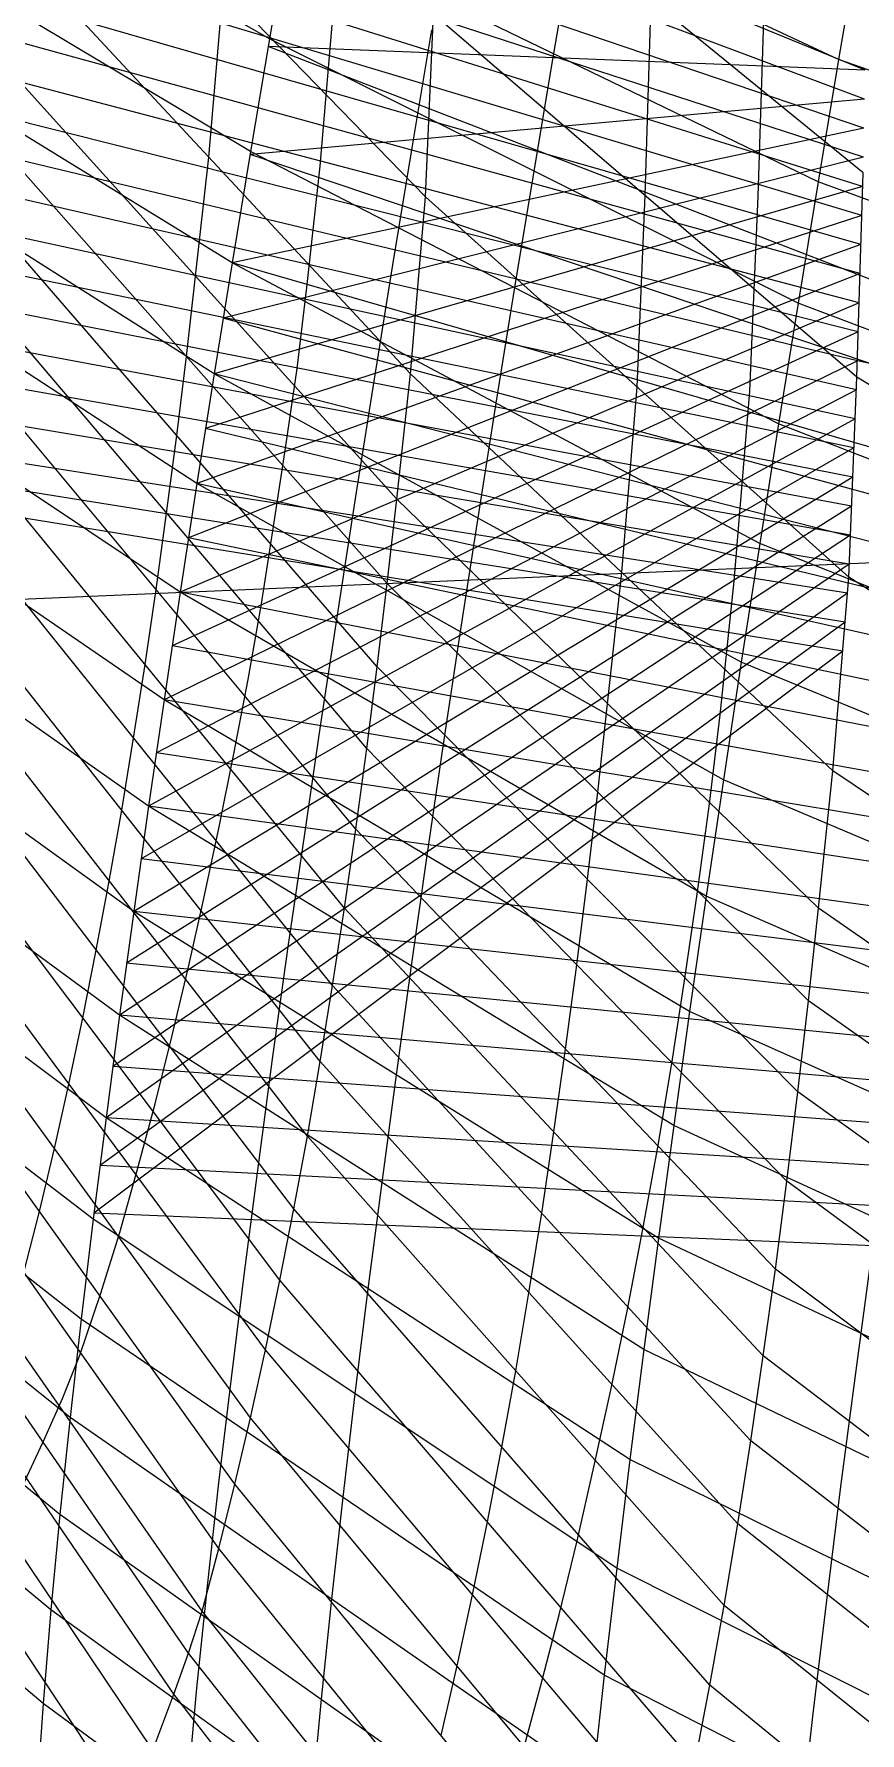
# Model space of a CAD drawing. Extents: x -530 to 530, y -2 to 255.
# Drawn here: x -499.99 to -485.3, y 127.03 to 157.24 of the extents above; entities that cross this region are included whole.
import ezdxf

# ---------------------------------------------------------------- set-up
doc = ezdxf.new("R2010")
doc.units = 0
doc.header["$MEASUREMENT"] = 0
doc.layers.add('default', color=7, linetype='Continuous')

msp = doc.modelspace()

# ---------------------------------------------------------------- linework, layer by layer
at = {"layer": 'default', "color": 3, "linetype": 'Continuous'}
for p, q in [((-485.213, 156.602, 252.005), (-511.214, 167.265, 256.37)), ((-485.223, 156.085, 252.04), (-511.455, 165.916, 256.355)), ((-485.234, 155.568, 252.075), (-511.696, 164.567, 256.341)), ((-485.244, 155.051, 252.109), (-511.84, 163.736, 256.333)), ((-485.257, 154.534, 252.143), (-511.984, 162.905, 256.326)), ((-485.272, 154.017, 252.175), (-512.124, 162.082, 256.321)), ((-493.028, 154.35, 266.517), (-500.215, 161.737, 279.706)), ((-485.288, 153.5, 252.206), (-512.264, 161.258, 256.316)), ((-485.25, 154.776, 252.128), (-492.781, 160.921, 266.124)), ((-485.304, 152.983, 252.238), (-512.399, 160.442, 256.312)), ((-485.319, 152.466, 252.27), (-512.535, 159.626, 256.308)), ((-485.335, 151.949, 252.302), (-512.665, 158.819, 256.306)), ((-493.294, 151.202, 266.63), (-500.464, 158.906, 279.819)), ((-485.35, 151.433, 252.334), (-512.795, 158.012, 256.304)), ((-493.028, 154.35, 266.517), (-492.887, 157.598, 266.332)), ((-485.359, 151.14, 252.352), (-492.887, 157.598, 266.332)), ((-485.368, 150.916, 252.364), (-512.92, 157.213, 256.304)), ((-493.538, 148.97, 266.684), (-500.691, 156.899, 279.878)), ((-465.328, 145.227, 224.291), (-495.824, 157.024, 224.74)), ((-485.389, 150.399, 252.393), (-513.045, 156.414, 256.304)), ((-485.411, 149.883, 252.421), (-513.166, 155.625, 256.306)), ((-493.708, 147.47, 266.716), (-500.849, 155.55, 279.915)), ((-465.337, 144.71, 224.325), (-496.144, 155.098, 224.683)), ((-485.432, 149.366, 252.45), (-513.286, 154.835, 256.307)), ((-485.359, 151.14, 252.352), (-485.25, 154.776, 252.128)), ((-493.885, 145.992, 266.744), (-501.014, 154.22, 279.947)), ((-493.294, 151.202, 266.63), (-493.028, 154.35, 266.517)), ((-485.505, 147.585, 252.548), (-493.028, 154.35, 266.517)), ((-485.453, 148.85, 252.478), (-513.401, 154.055, 256.311)), ((-485.474, 148.333, 252.507), (-513.516, 153.274, 256.315)), ((-494.071, 144.536, 266.765), (-501.187, 152.912, 279.974)), ((-465.346, 144.192, 224.359), (-496.464, 153.172, 224.626)), ((-485.496, 147.817, 252.535), (-513.625, 152.504, 256.321)), ((-465.357, 143.675, 224.391), (-496.623, 152.188, 224.6)), ((-485.528, 147.301, 252.557), (-513.734, 151.733, 256.326)), ((-494.265, 143.107, 266.78), (-501.367, 151.627, 279.996)), ((-485.57, 146.785, 252.574), (-513.794, 151.295, 256.331)), ((-465.371, 143.158, 224.422), (-496.781, 151.203, 224.574)), ((-493.538, 148.97, 266.684), (-493.294, 151.202, 266.63)), ((-485.785, 144.14, 252.659), (-493.294, 151.202, 266.63)), ((-485.505, 147.585, 252.548), (-485.359, 151.14, 252.352)), ((-475.599, 145.159, 238.869), (-485.359, 151.14, 252.352)), ((-485.612, 146.27, 252.59), (-513.854, 150.856, 256.335)), ((-494.467, 141.702, 266.789), (-501.556, 150.363, 280.013)), ((-465.385, 142.641, 224.453), (-496.935, 150.227, 224.55)), ((-465.399, 142.124, 224.483), (-497.089, 149.251, 224.527)), ((-494.678, 140.323, 266.791), (-501.752, 149.124, 280.025)), ((-493.708, 147.47, 266.716), (-493.538, 148.97, 266.684)), ((-486.042, 141.697, 252.705), (-493.538, 148.97, 266.684)), ((-465.413, 141.607, 224.514), (-497.238, 148.285, 224.506)), ((-494.898, 138.972, 266.787), (-501.956, 147.909, 280.031)), ((-493.885, 145.992, 266.744), (-493.708, 147.47, 266.716)), ((-486.221, 140.054, 252.732), (-493.708, 147.47, 266.716)), ((-485.785, 144.14, 252.659), (-485.505, 147.585, 252.548)), ((-475.75, 141.315, 239.073), (-485.505, 147.585, 252.548)), ((-465.427, 141.09, 224.545), (-497.386, 147.319, 224.485)), ((-495.127, 137.647, 266.776), (-502.169, 146.718, 280.032)), ((-465.44, 140.573, 224.575), (-497.53, 146.363, 224.467)), ((-494.071, 144.536, 266.765), (-493.885, 145.992, 266.744)), ((-486.408, 138.436, 252.753), (-493.885, 145.992, 266.744)), ((-495.367, 136.351, 266.758), (-502.391, 145.553, 280.026)), ((-465.454, 140.056, 224.606), (-497.673, 145.406, 224.448)), ((-465.47, 139.539, 224.635), (-497.81, 144.46, 224.433)), ((-494.265, 143.107, 266.78), (-494.071, 144.536, 266.765)), ((-486.604, 136.842, 252.767), (-494.071, 144.536, 266.765)), ((-495.615, 135.083, 266.733), (-502.621, 144.413, 280.015)), ((-486.042, 141.697, 252.705), (-485.785, 144.14, 252.659)), ((-476.04, 137.59, 239.176), (-485.785, 144.14, 252.659)), ((-465.489, 139.022, 224.662), (-497.948, 143.513, 224.418)), ((-495.871, 133.845, 266.702), (-502.859, 143.3, 279.998)), ((-494.467, 141.702, 266.789), (-494.265, 143.107, 266.78)), ((-486.809, 135.278, 252.773), (-494.265, 143.107, 266.78)), ((-465.508, 138.506, 224.689), (-498.08, 142.578, 224.405)), ((-496.139, 132.637, 266.662), (-503.107, 142.214, 279.975)), ((-494.678, 140.323, 266.791), (-494.467, 141.702, 266.789)), ((-487.023, 133.739, 252.772), (-494.467, 141.702, 266.789)), ((-486.221, 140.054, 252.732), (-486.042, 141.697, 252.705)), ((-476.307, 134.947, 239.21), (-486.042, 141.697, 252.705)), ((-465.528, 137.989, 224.716), (-498.213, 141.643, 224.392)), ((-496.416, 131.459, 266.616), (-503.364, 141.155, 279.946)), ((-465.547, 137.472, 224.742), (-498.339, 140.719, 224.383)), ((-494.898, 138.972, 266.787), (-494.678, 140.323, 266.791)), ((-487.246, 132.23, 252.763), (-494.678, 140.323, 266.791)), ((-496.701, 130.313, 266.563), (-503.628, 140.126, 279.911)), ((-486.408, 138.436, 252.753), (-486.221, 140.054, 252.732)), ((-476.493, 133.171, 239.229), (-486.221, 140.054, 252.732)), ((-465.566, 136.956, 224.769), (-498.465, 139.794, 224.373)), ((-496.997, 129.198, 266.502), (-503.902, 139.124, 279.87)), ((-465.585, 136.439, 224.796), (-498.585, 138.882, 224.367)), ((-495.127, 137.647, 266.776), (-494.898, 138.972, 266.787)), ((-487.478, 130.75, 252.748), (-494.898, 138.972, 266.787)), ((-497.239, 128.45, 266.439), (-504.126, 138.452, 279.825)), ((-486.604, 136.842, 252.767), (-486.408, 138.436, 252.753)), ((-476.687, 131.42, 239.24), (-486.408, 138.436, 252.753)), ((-497.502, 127.72, 266.364), (-504.37, 137.797, 279.77)), ((-465.604, 135.922, 224.823), (-498.705, 137.97, 224.36)), ((-495.367, 136.351, 266.758), (-495.127, 137.647, 266.776)), ((-487.721, 129.299, 252.723), (-495.127, 137.647, 266.776)), ((-497.873, 126.726, 266.256), (-504.713, 136.904, 279.69)), ((-465.631, 135.406, 224.844), (-498.812, 137.121, 224.357)), ((-486.809, 135.278, 252.773), (-486.604, 136.842, 252.767)), ((-476.891, 129.697, 239.242), (-486.604, 136.842, 252.767)), ((-465.669, 134.89, 224.857), (-498.92, 136.273, 224.354)), ((-495.615, 135.083, 266.733), (-495.367, 136.351, 266.758)), ((-487.974, 127.88, 252.691), (-495.367, 136.351, 266.758)), ((-498.286, 125.666, 266.133), (-505.094, 135.952, 279.598)), ((-495.871, 133.845, 266.702), (-495.615, 135.083, 266.733)), ((-488.237, 126.491, 252.65), (-495.615, 135.083, 266.733)), ((-487.023, 133.739, 252.772), (-486.809, 135.278, 252.773)), ((-477.103, 128.004, 239.237), (-486.809, 135.278, 252.773)), ((-496.139, 132.637, 266.662), (-495.871, 133.845, 266.702)), ((-488.509, 125.135, 252.602), (-495.871, 133.845, 266.702)), ((-487.246, 132.23, 252.763), (-487.023, 133.739, 252.772)), ((-477.326, 126.34, 239.222), (-487.023, 133.739, 252.772)), ((-496.416, 131.459, 266.616), (-496.139, 132.637, 266.662)), ((-488.792, 123.812, 252.544), (-496.139, 132.637, 266.662)), ((-487.478, 130.75, 252.748), (-487.246, 132.23, 252.763)), ((-477.558, 124.707, 239.2), (-487.246, 132.23, 252.763)), ((-496.701, 130.313, 266.563), (-496.416, 131.459, 266.616)), ((-489.085, 122.521, 252.479), (-496.416, 131.459, 266.616)), ((-487.721, 129.299, 252.723), (-487.478, 130.75, 252.748)), ((-477.799, 123.106, 239.168), (-487.478, 130.75, 252.748)), ((-496.997, 129.198, 266.502), (-496.701, 130.313, 266.563)), ((-489.388, 121.267, 252.405), (-496.701, 130.313, 266.563)), ((-497.239, 128.45, 266.439), (-496.997, 129.198, 266.502)), ((-489.701, 120.045, 252.323), (-496.997, 129.198, 266.502)), ((-487.974, 127.88, 252.691), (-487.721, 129.299, 252.723)), ((-478.052, 121.537, 239.127), (-487.721, 129.299, 252.723)), ((-497.502, 127.72, 266.364), (-497.239, 128.45, 266.439)), ((-489.958, 119.225, 252.24), (-497.239, 128.45, 266.439)), ((-488.237, 126.491, 252.65), (-487.974, 127.88, 252.691)), ((-478.315, 120.001, 239.076), (-487.974, 127.88, 252.691)), ((-497.873, 126.726, 266.256), (-497.502, 127.72, 266.364)), ((-490.238, 118.425, 252.144), (-497.502, 127.72, 266.364))]:
    msp.add_line(p, q, dxfattribs=at)
at = {"layer": 'default', "color": 5, "linetype": 'Continuous'}
for p, q in [((-495.801, 157.159, 224.745), (-504.736, 162.34, 240.423)), ((-485.686, 156.79, 208.654), (-495.104, 161.204, 224.881)), ((-496.137, 155.157, 224.683), (-505.058, 160.49, 240.384)), ((-495.457, 159.174, 224.81), (-495.801, 157.159, 224.745)), ((-486.05, 154.615, 208.562), (-495.457, 159.174, 224.81)), ((-485.313, 158.977, 208.752), (-485.686, 156.79, 208.654)), ((-496.464, 153.172, 224.626), (-505.373, 158.656, 240.349)), ((-495.801, 157.159, 224.745), (-496.137, 155.157, 224.683)), ((-486.404, 152.455, 208.476), (-495.801, 157.159, 224.745)), ((-496.781, 151.203, 224.574), (-505.678, 156.835, 240.318)), ((-485.686, 156.79, 208.654), (-486.05, 154.615, 208.562)), ((-474.238, 152.759, 192.922), (-485.686, 156.79, 208.654)), ((-497.089, 149.251, 224.527), (-505.974, 155.031, 240.292)), ((-496.137, 155.157, 224.683), (-496.464, 153.172, 224.626)), ((-486.75, 150.311, 208.394), (-496.137, 155.157, 224.683)), ((-486.05, 154.615, 208.562), (-486.404, 152.455, 208.476)), ((-474.61, 150.447, 192.808), (-486.05, 154.615, 208.562)), ((-497.386, 147.319, 224.485), (-506.26, 153.245, 240.269)), ((-496.464, 153.172, 224.626), (-496.781, 151.203, 224.574)), ((-487.087, 148.184, 208.318), (-496.464, 153.172, 224.626)), ((-486.404, 152.455, 208.476), (-486.75, 150.311, 208.394)), ((-474.972, 148.151, 192.7), (-486.404, 152.455, 208.476)), ((-497.673, 145.406, 224.448), (-506.535, 151.477, 240.251)), ((-496.781, 151.203, 224.574), (-497.089, 149.251, 224.527)), ((-487.414, 146.074, 208.248), (-496.781, 151.203, 224.574)), ((-486.75, 150.311, 208.394), (-487.087, 148.184, 208.318)), ((-475.324, 145.872, 192.599), (-486.75, 150.311, 208.394)), ((-497.948, 143.513, 224.418), (-506.8, 149.727, 240.238)), ((-497.089, 149.251, 224.527), (-497.386, 147.319, 224.485)), ((-487.731, 143.983, 208.183), (-497.089, 149.251, 224.527)), ((-487.087, 148.184, 208.318), (-487.414, 146.074, 208.248)), ((-475.668, 143.611, 192.503), (-487.087, 148.184, 208.318)), ((-498.213, 141.643, 224.392), (-507.055, 147.999, 240.229)), ((-497.386, 147.319, 224.485), (-497.673, 145.406, 224.448)), ((-488.037, 141.912, 208.125), (-497.386, 147.319, 224.485)), ((-498.465, 139.794, 224.373), (-507.298, 146.29, 240.225)), ((-487.414, 146.074, 208.248), (-487.731, 143.983, 208.183)), ((-476.001, 141.369, 192.414), (-487.414, 146.074, 208.248)), ((-497.673, 145.406, 224.448), (-497.948, 143.513, 224.418)), ((-488.332, 139.863, 208.073), (-497.673, 145.406, 224.448)), ((-498.705, 137.97, 224.36), (-507.528, 144.603, 240.226)), ((-487.731, 143.983, 208.183), (-488.037, 141.912, 208.125)), ((-476.324, 139.146, 192.332), (-487.731, 143.983, 208.183)), ((-497.948, 143.513, 224.418), (-498.213, 141.643, 224.392)), ((-488.615, 137.835, 208.027), (-497.948, 143.513, 224.418)), ((-498.933, 136.167, 224.353), (-507.748, 142.937, 240.232)), ((-488.037, 141.912, 208.125), (-488.332, 139.863, 208.073)), ((-476.636, 136.945, 192.256), (-488.037, 141.912, 208.125)), ((-498.213, 141.643, 224.392), (-498.465, 139.794, 224.373)), ((-488.888, 135.832, 207.988), (-498.213, 141.643, 224.392)), ((-499.147, 134.392, 224.353), (-507.954, 141.295, 240.244)), ((-499.346, 132.642, 224.361), (-508.145, 139.677, 240.262)), ((-498.465, 139.794, 224.373), (-498.705, 137.97, 224.36)), ((-489.148, 133.851, 207.956), (-498.465, 139.794, 224.373)), ((-488.332, 139.863, 208.073), (-488.615, 137.835, 208.027)), ((-476.937, 134.767, 192.188), (-488.332, 139.863, 208.073)), ((-499.525, 130.919, 224.38), (-508.318, 138.084, 240.288)), ((-498.705, 137.97, 224.36), (-498.933, 136.167, 224.353)), ((-489.394, 131.896, 207.932), (-498.705, 137.97, 224.36)), ((-488.615, 137.835, 208.027), (-488.888, 135.832, 207.988)), ((-477.226, 132.612, 192.128), (-488.615, 137.835, 208.027)), ((-499.686, 129.222, 224.408), (-508.473, 136.515, 240.324)), ((-498.933, 136.167, 224.353), (-499.147, 134.392, 224.353)), ((-489.629, 129.965, 207.914), (-498.933, 136.167, 224.353)), ((-488.888, 135.832, 207.988), (-489.148, 133.851, 207.956)), ((-477.503, 130.482, 192.074), (-488.888, 135.832, 207.988)), ((-499.824, 127.555, 224.45), (-508.606, 134.974, 240.369)), ((-499.147, 134.392, 224.353), (-499.346, 132.642, 224.361)), ((-489.849, 128.063, 207.904), (-499.147, 134.392, 224.353)), ((-489.148, 133.851, 207.956), (-489.394, 131.896, 207.932)), ((-477.768, 128.377, 192.029), (-489.148, 133.851, 207.956)), ((-499.346, 132.642, 224.361), (-499.525, 130.919, 224.38)), ((-490.053, 126.189, 207.904), (-499.346, 132.642, 224.361)), ((-489.394, 131.896, 207.932), (-489.629, 129.965, 207.914)), ((-478.019, 126.299, 191.993), (-489.394, 131.896, 207.932)), ((-499.525, 130.919, 224.38), (-499.686, 129.222, 224.408)), ((-490.238, 124.343, 207.916), (-499.525, 130.919, 224.38)), ((-489.629, 129.965, 207.914), (-489.849, 128.063, 207.904)), ((-478.258, 124.248, 191.964), (-489.629, 129.965, 207.914)), ((-499.686, 129.222, 224.408), (-499.824, 127.555, 224.45)), ((-490.403, 122.525, 207.94), (-499.686, 129.222, 224.408)), ((-489.849, 128.063, 207.904), (-490.053, 126.189, 207.904)), ((-478.482, 122.227, 191.944), (-489.849, 128.063, 207.904)), ((-499.824, 127.555, 224.45), (-499.94, 125.915, 224.503)), ((-490.544, 120.739, 207.978), (-499.824, 127.555, 224.45))]:
    msp.add_line(p, q, dxfattribs=at)
at = {"layer": 'default', "color": 7, "linetype": 'Continuous'}
for p, q in [((-490.395, 158.997, 216.768), (-490.754, 156.895, 216.686)), ((-496.879, 155.054, 273.225), (-496.621, 158.043, 273.111)), ((-489.123, 154.369, 259.342), (-489.016, 157.849, 259.126)), ((-490.754, 156.895, 216.686), (-491.103, 154.807, 216.61)), ((-497.114, 152.935, 273.281), (-496.879, 155.054, 273.225)), ((-491.103, 154.807, 216.61), (-491.444, 152.734, 216.539)), ((-489.267, 150.967, 259.532), (-489.123, 154.369, 259.342)), ((-497.278, 151.51, 273.316), (-497.114, 152.935, 273.281)), ((-491.444, 152.734, 216.539), (-491.775, 150.678, 216.472)), ((-497.449, 150.106, 273.345), (-497.278, 151.51, 273.316)), ((-489.54, 147.671, 259.645), (-489.267, 150.967, 259.532)), ((-491.775, 150.678, 216.472), (-492.098, 148.639, 216.411)), ((-497.629, 148.724, 273.37), (-497.449, 150.106, 273.345)), ((-497.816, 147.367, 273.388), (-497.629, 148.724, 273.37)), ((-492.098, 148.639, 216.411), (-492.41, 146.617, 216.355)), ((-489.79, 145.333, 259.695), (-489.54, 147.671, 259.645)), ((-498.012, 146.033, 273.401), (-497.816, 147.367, 273.388)), ((-492.41, 146.617, 216.355), (-492.712, 144.615, 216.305)), ((-498.215, 144.723, 273.408), (-498.012, 146.033, 273.401)), ((-489.964, 143.762, 259.724), (-489.79, 145.333, 259.695)), ((-498.427, 143.44, 273.409), (-498.215, 144.723, 273.408)), ((-492.712, 144.615, 216.305), (-493.002, 142.635, 216.261)), ((-490.146, 142.214, 259.749), (-489.964, 143.762, 259.724)), ((-498.648, 142.182, 273.404), (-498.427, 143.44, 273.409)), ((-493.002, 142.635, 216.261), (-493.282, 140.674, 216.223)), ((-498.879, 140.952, 273.392), (-498.648, 142.182, 273.404)), ((-490.337, 140.689, 259.766), (-490.146, 142.214, 259.749)), ((-499.118, 139.748, 273.374), (-498.879, 140.952, 273.392)), ((-493.282, 140.674, 216.223), (-493.55, 138.737, 216.19)), ((-490.537, 139.192, 259.776), (-490.337, 140.689, 259.766)), ((-499.365, 138.572, 273.35), (-499.118, 139.748, 273.374)), ((-490.745, 137.721, 259.78), (-490.537, 139.192, 259.776)), ((-493.55, 138.737, 216.19), (-493.806, 136.823, 216.164)), ((-499.623, 137.425, 273.319), (-499.365, 138.572, 273.35)), ((-490.962, 136.276, 259.777), (-490.745, 137.721, 259.78)), ((-499.89, 136.307, 273.281), (-499.623, 137.425, 273.319)), ((-493.806, 136.823, 216.164), (-494.05, 134.933, 216.146)), ((-500.165, 135.22, 273.237), (-499.89, 136.307, 273.281)), ((-491.188, 134.861, 259.767), (-490.962, 136.276, 259.777)), ((-494.05, 134.933, 216.146), (-494.281, 133.066, 216.133)), ((-491.424, 133.473, 259.75), (-491.188, 134.861, 259.767)), ((-491.67, 132.116, 259.724), (-491.424, 133.473, 259.75)), ((-494.281, 133.066, 216.133), (-494.498, 131.228, 216.129)), ((-491.926, 130.787, 259.692), (-491.67, 132.116, 259.724)), ((-494.498, 131.228, 216.129), (-494.7, 129.415, 216.133)), ((-492.19, 129.49, 259.652), (-491.926, 130.787, 259.692)), ((-494.7, 129.415, 216.133), (-494.882, 127.631, 216.148)), ((-492.465, 128.224, 259.603), (-492.19, 129.49, 259.652)), ((-492.751, 126.99, 259.547), (-492.465, 128.224, 259.603)), ((-494.882, 127.631, 216.148), (-495.044, 125.874, 216.174))]:
    msp.add_line(p, q, dxfattribs=at)
at = {"layer": 'default', "color": 4, "linetype": 'Continuous'}
for p, q in [((-494.899, 154.895, 274.178), (-494.64, 157.961, 274.068)), ((-487.113, 154.36, 260.428), (-487.004, 157.867, 260.21)), ((-492.918, 157.318, 215.164), (-493.27, 155.22, 215.087)), ((-485.213, 156.602, 252.005), (-495.824, 157.024, 224.74)), ((-485.223, 156.085, 252.04), (-496.144, 155.098, 224.683)), ((-485.234, 155.568, 252.075), (-496.464, 153.172, 224.626)), ((-485.244, 155.051, 252.109), (-496.623, 152.188, 224.6)), ((-493.27, 155.22, 215.087), (-493.613, 153.138, 215.014)), ((-495.135, 152.736, 274.23), (-494.899, 154.895, 274.178)), ((-485.257, 154.534, 252.143), (-496.781, 151.203, 224.574)), ((-487.265, 150.893, 260.633), (-487.113, 154.36, 260.428)), ((-485.272, 154.017, 252.175), (-496.935, 150.227, 224.55)), ((-485.288, 153.5, 252.206), (-497.089, 149.251, 224.527)), ((-485.304, 152.983, 252.238), (-497.238, 148.285, 224.506)), ((-493.613, 153.138, 215.014), (-493.948, 151.073, 214.947)), ((-495.308, 151.298, 274.262), (-495.135, 152.736, 274.23)), ((-485.319, 152.466, 252.27), (-497.386, 147.319, 224.485)), ((-485.335, 151.949, 252.302), (-497.53, 146.363, 224.467)), ((-485.35, 151.433, 252.334), (-497.673, 145.406, 224.448)), ((-495.513, 149.881, 274.277), (-495.308, 151.298, 274.262)), ((-493.948, 151.073, 214.947), (-494.272, 149.022, 214.885)), ((-485.368, 150.916, 252.364), (-497.81, 144.46, 224.433)), ((-487.54, 147.517, 260.741), (-487.265, 150.893, 260.633)), ((-485.389, 150.399, 252.393), (-497.948, 143.513, 224.418)), ((-485.411, 149.883, 252.421), (-498.08, 142.578, 224.405)), ((-495.727, 148.484, 274.286), (-495.513, 149.881, 274.277)), ((-485.432, 149.366, 252.45), (-498.213, 141.643, 224.392)), ((-494.272, 149.022, 214.885), (-494.587, 146.989, 214.828)), ((-485.453, 148.85, 252.478), (-498.339, 140.719, 224.383)), ((-495.943, 147.111, 274.292), (-495.727, 148.484, 274.286)), ((-485.474, 148.333, 252.507), (-498.465, 139.794, 224.373)), ((-485.496, 147.817, 252.535), (-498.585, 138.882, 224.367)), ((-487.789, 145.138, 260.786), (-487.54, 147.517, 260.741)), ((-485.528, 147.301, 252.557), (-498.705, 137.97, 224.36)), ((-496.18, 145.763, 274.286), (-495.943, 147.111, 274.292)), ((-494.587, 146.989, 214.828), (-494.892, 144.976, 214.777)), ((-485.57, 146.785, 252.574), (-498.812, 137.121, 224.357)), ((-485.612, 146.27, 252.59), (-498.92, 136.273, 224.354)), ((-496.434, 144.441, 274.271), (-496.18, 145.763, 274.286)), ((-487.98, 143.554, 260.808), (-487.789, 145.138, 260.786)), ((-494.892, 144.976, 214.777), (-495.185, 142.982, 214.732)), ((-496.692, 143.143, 274.252), (-496.434, 144.441, 274.271)), ((-488.19, 141.991, 260.819), (-487.98, 143.554, 260.808)), ((-496.965, 141.871, 274.223), (-496.692, 143.143, 274.252)), ((-495.185, 142.982, 214.732), (-495.473, 141.01, 214.689)), ((-497.248, 140.628, 274.187), (-496.965, 141.871, 274.223)), ((-488.416, 140.451, 260.818), (-488.19, 141.991, 260.819)), ((-495.473, 141.01, 214.689), (-495.745, 139.06, 214.656)), ((-497.534, 139.41, 274.148), (-497.248, 140.628, 274.187)), ((-488.651, 138.938, 260.811), (-488.416, 140.451, 260.818)), ((-497.835, 138.222, 274.1), (-497.534, 139.41, 274.148)), ((-495.745, 139.06, 214.656), (-496.004, 137.129, 214.629)), ((-488.896, 137.451, 260.797), (-488.651, 138.938, 260.811)), ((-498.147, 137.061, 274.044), (-497.835, 138.222, 274.1)), ((-489.164, 135.994, 260.767), (-488.896, 137.451, 260.797)), ((-498.463, 135.93, 273.984), (-498.147, 137.061, 274.044)), ((-496.004, 137.129, 214.629), (-496.249, 135.223, 214.61)), ((-489.437, 134.563, 260.733), (-489.164, 135.994, 260.767)), ((-498.803, 134.835, 273.91), (-498.463, 135.93, 273.984)), ((-485.099, 135.558, 198.397), (-485.377, 133.477, 198.35)), ((-496.249, 135.223, 214.61), (-496.484, 133.34, 214.597)), ((-499.172, 133.749, 273.825), (-498.803, 134.835, 273.91)), ((-489.727, 133.16, 260.688), (-489.437, 134.563, 260.733)), ((-499.478, 132.981, 273.739), (-499.172, 133.749, 273.825)), ((-496.484, 133.34, 214.597), (-496.704, 131.481, 214.592)), ((-485.377, 133.477, 198.35), (-485.648, 131.418, 198.306)), ((-499.791, 132.275, 273.646), (-499.478, 132.981, 273.739)), ((-490.027, 131.789, 260.635), (-489.727, 133.16, 260.688)), ((-500.228, 131.347, 273.513), (-499.791, 132.275, 273.646)), ((-490.331, 130.447, 260.577), (-490.027, 131.789, 260.635)), ((-496.704, 131.481, 214.592), (-496.909, 129.643, 214.597)), ((-485.648, 131.418, 198.306), (-485.9, 129.386, 198.274)), ((-490.65, 129.136, 260.509), (-490.331, 130.447, 260.577)), ((-496.909, 129.643, 214.597), (-497.095, 127.828, 214.611)), ((-485.9, 129.386, 198.274), (-486.14, 127.377, 198.251)), ((-490.981, 127.857, 260.431), (-490.65, 129.136, 260.509)), ((-497.095, 127.828, 214.611), (-497.262, 126.037, 214.638)), ((-491.322, 126.611, 260.346), (-490.981, 127.857, 260.431)), ((-486.14, 127.377, 198.251), (-486.365, 125.395, 198.236))]:
    msp.add_line(p, q, dxfattribs=at)
at = {"layer": 'default', "color": 8, "linetype": 'Continuous'}
for p, q in [((-378.597, 152.404, 428.049), (-511.91, 146.688, 292.165)), ((-417.13, 136.417, 292.854), (-485.35, 151.433, 252.334))]:
    msp.add_line(p, q, dxfattribs=at)

doc.saveas('drawing.dxf')
